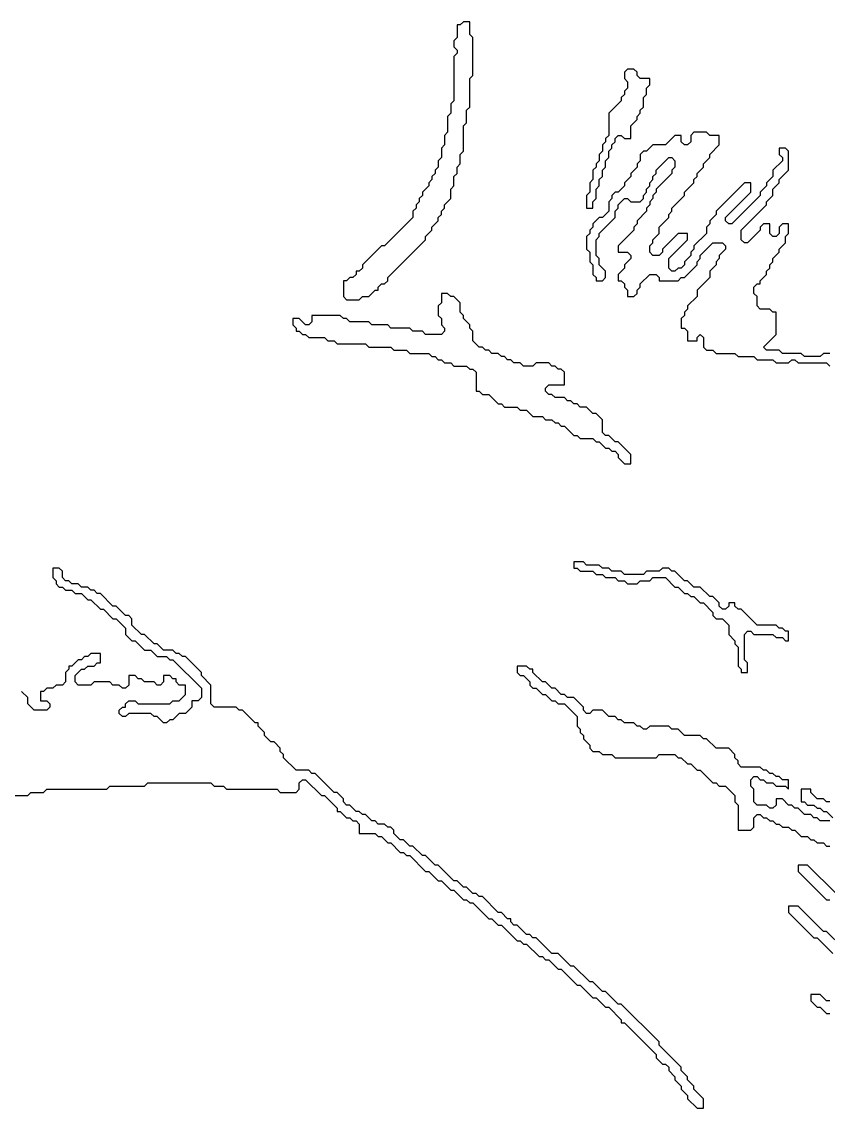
# Model space of a CAD drawing. Header units: metres. Extents: x 0 to 100, y 0 to 128.
# Drawn here: x 60.68 to 67.06, y 83.4 to 92 of the extents above; entities that cross this region are included whole.
import ezdxf

# ---------------------------------------------------------------- set-up
doc = ezdxf.new("R2010")
doc.units = ezdxf.units.M

msp = doc.modelspace()

# ---------------------------------------------------------------- linework, layer by layer
for points in [[(64.175, 92), (64.15, 91.975), (64.125, 91.975), (64.125, 91.875), (64.1, 91.85), (64.1, 91.8), (64.125, 91.775), (64.125, 91.75), (64.1, 91.725), (64.1, 91.375), (64.075, 91.35), (64.075, 91.275), (64.05, 91.25), (64.05, 91.125), (64.025, 91.1), (64.025, 91.025), (64, 91), (64, 90.925), (63.975, 90.9), (63.975, 90.85), (63.95, 90.825), (63.95, 90.8), (63.925, 90.775), (63.925, 90.75), (63.9, 90.725), (63.9, 90.7), (63.85, 90.65), (63.85, 90.625), (63.825, 90.6), (63.825, 90.575), (63.8, 90.55), (63.8, 90.525), (63.775, 90.5), (63.775, 90.45), (63.55, 90.225), (63.525, 90.225), (63.375, 90.075), (63.375, 90.05), (63.35, 90.025), (63.325, 90.025), (63.325, 90), (63.3, 89.975), (63.275, 89.975), (63.25, 89.95), (63.225, 89.95), (63.225, 89.825), (63.25, 89.8), (63.35, 89.8), (63.375, 89.825), (63.425, 89.825), (63.475, 89.875), (63.5, 89.875), (63.5, 89.9), (63.525, 89.925), (63.55, 89.925), (63.575, 89.95), (63.575, 89.975), (63.875, 90.275), (63.875, 90.3), (63.925, 90.35), (63.925, 90.375), (63.975, 90.425), (63.975, 90.45), (64, 90.475), (64, 90.5), (64.025, 90.525), (64.025, 90.55), (64.075, 90.6), (64.075, 90.675), (64.1, 90.7), (64.1, 90.775), (64.125, 90.8), (64.125, 90.85), (64.15, 90.875), (64.15, 90.95), (64.175, 90.975), (64.175, 91.175), (64.2, 91.2), (64.2, 91.3), (64.225, 91.325), (64.225, 91.55), (64.25, 91.575), (64.25, 91.875), (64.225, 91.9), (64.225, 92)], [(65.475, 91.625), (65.45, 91.6), (65.45, 91.55), (65.475, 91.525), (65.475, 91.475), (65.45, 91.45), (65.45, 91.425), (65.425, 91.4), (65.425, 91.375), (65.325, 91.275), (65.325, 91.1), (65.3, 91.075), (65.3, 91.05), (65.275, 91.025), (65.275, 90.975), (65.25, 90.95), (65.25, 90.9), (65.225, 90.875), (65.225, 90.85), (65.2, 90.825), (65.2, 90.75), (65.175, 90.725), (65.175, 90.65), (65.15, 90.625), (65.15, 90.525), (65.2, 90.525), (65.2, 90.575), (65.225, 90.6), (65.225, 90.675), (65.25, 90.7), (65.25, 90.75), (65.275, 90.775), (65.275, 90.825), (65.3, 90.85), (65.3, 90.9), (65.325, 90.925), (65.325, 90.975), (65.35, 91), (65.35, 91.025), (65.375, 91.05), (65.375, 91.075), (65.4, 91.1), (65.425, 91.1), (65.45, 91.075), (65.5, 91.075), (65.5, 91.175), (65.55, 91.225), (65.55, 91.25), (65.575, 91.275), (65.575, 91.3), (65.6, 91.325), (65.6, 91.4), (65.625, 91.425), (65.625, 91.475), (65.65, 91.5), (65.65, 91.55), (65.575, 91.55), (65.55, 91.575), (65.55, 91.6), (65.525, 91.625)], [(64, 89.85), (64, 89.775), (63.975, 89.75), (63.975, 89.675), (64, 89.65), (64, 89.6), (64.025, 89.575), (64.025, 89.55), (64, 89.525), (63.875, 89.525), (63.85, 89.55), (63.775, 89.55), (63.75, 89.575), (63.6, 89.575), (63.575, 89.6), (63.45, 89.6), (63.425, 89.625), (63.275, 89.625), (63.25, 89.65), (63.225, 89.65), (63.2, 89.675), (62.975, 89.675), (62.975, 89.625), (62.95, 89.6), (62.925, 89.6), (62.875, 89.65), (62.825, 89.65), (62.825, 89.6), (62.85, 89.575), (62.85, 89.55), (62.875, 89.55), (62.9, 89.525), (62.925, 89.525), (62.95, 89.5), (63.075, 89.5), (63.1, 89.475), (63.15, 89.475), (63.175, 89.45), (63.4, 89.45), (63.425, 89.425), (63.6, 89.425), (63.625, 89.4), (63.725, 89.4), (63.75, 89.375), (63.9, 89.375), (63.925, 89.35), (63.95, 89.35), (63.975, 89.325), (64, 89.325), (64.025, 89.3), (64.075, 89.3), (64.1, 89.275), (64.2, 89.275), (64.225, 89.25), (64.25, 89.25), (64.275, 89.225), (64.275, 89.075), (64.3, 89.075), (64.325, 89.05), (64.375, 89.05), (64.45, 88.975), (64.475, 88.975), (64.5, 88.95), (64.6, 88.95), (64.625, 88.925), (64.675, 88.925), (64.725, 88.875), (64.8, 88.875), (64.825, 88.85), (64.875, 88.85), (64.9, 88.825), (64.925, 88.825), (64.95, 88.8), (64.975, 88.8), (65.05, 88.725), (65.075, 88.725), (65.1, 88.7), (65.2, 88.7), (65.225, 88.675), (65.25, 88.675), (65.3, 88.625), (65.325, 88.625), (65.35, 88.6), (65.375, 88.6), (65.4, 88.575), (65.4, 88.55), (65.45, 88.5), (65.5, 88.5), (65.5, 88.575), (65.4, 88.675), (65.375, 88.675), (65.325, 88.725), (65.3, 88.725), (65.275, 88.75), (65.275, 88.85), (65.225, 88.9), (65.2, 88.9), (65.15, 88.95), (65.1, 88.95), (65.075, 88.975), (65.05, 88.975), (65.025, 89), (65, 89), (64.975, 89.025), (64.9, 89.025), (64.875, 89.05), (64.85, 89.05), (64.825, 89.075), (64.825, 89.1), (64.85, 89.125), (64.975, 89.125), (64.975, 89.225), (64.95, 89.25), (64.925, 89.25), (64.9, 89.275), (64.875, 89.275), (64.85, 89.3), (64.75, 89.3), (64.725, 89.275), (64.65, 89.275), (64.625, 89.3), (64.575, 89.3), (64.55, 89.325), (64.525, 89.325), (64.5, 89.35), (64.475, 89.35), (64.45, 89.375), (64.4, 89.375), (64.375, 89.4), (64.35, 89.4), (64.325, 89.425), (64.3, 89.425), (64.25, 89.475), (64.25, 89.55), (64.225, 89.575), (64.225, 89.6), (64.175, 89.65), (64.175, 89.675), (64.15, 89.7), (64.15, 89.775), (64.1, 89.825), (64.075, 89.825), (64.05, 89.85)], [(65.05, 87.725), (65.05, 87.675), (65.075, 87.675), (65.1, 87.65), (65.2, 87.65), (65.225, 87.625), (65.275, 87.625), (65.3, 87.6), (65.375, 87.6), (65.4, 87.575), (65.45, 87.575), (65.475, 87.55), (65.55, 87.55), (65.575, 87.575), (65.65, 87.575), (65.675, 87.6), (65.775, 87.6), (65.85, 87.525), (65.875, 87.525), (65.925, 87.475), (65.95, 87.475), (65.975, 87.45), (66, 87.45), (66.05, 87.4), (66.075, 87.4), (66.15, 87.325), (66.15, 87.3), (66.175, 87.275), (66.225, 87.275), (66.275, 87.225), (66.275, 87.15), (66.325, 87.1), (66.325, 87.075), (66.35, 87.05), (66.35, 86.9), (66.375, 86.875), (66.375, 86.85), (66.425, 86.85), (66.425, 86.925), (66.4, 86.95), (66.4, 87.15), (66.425, 87.175), (66.45, 87.175), (66.475, 87.15), (66.625, 87.15), (66.65, 87.125), (66.7, 87.125), (66.725, 87.1), (66.75, 87.1), (66.75, 87.175), (66.725, 87.175), (66.7, 87.2), (66.675, 87.2), (66.65, 87.225), (66.5, 87.225), (66.375, 87.35), (66.35, 87.35), (66.325, 87.375), (66.325, 87.4), (66.275, 87.4), (66.275, 87.375), (66.25, 87.35), (66.225, 87.35), (66.2, 87.375), (66.2, 87.4), (66.15, 87.45), (66.125, 87.45), (66.05, 87.525), (66, 87.525), (65.95, 87.575), (65.925, 87.575), (65.85, 87.65), (65.825, 87.65), (65.8, 87.675), (65.75, 87.675), (65.725, 87.65), (65.625, 87.65), (65.6, 87.625), (65.45, 87.625), (65.425, 87.65), (65.35, 87.65), (65.325, 87.675), (65.275, 87.675), (65.25, 87.7), (65.15, 87.7), (65.125, 87.725)]]:
    msp.add_lwpolyline(points, close=True)
for points in [[(67.075, 89.375), (67.025, 89.375), (67, 89.35), (66.875, 89.35), (66.85, 89.375), (66.7, 89.375), (66.675, 89.4), (66.575, 89.4), (66.55, 89.425), (66.65, 89.525), (66.65, 89.7), (66.625, 89.7), (66.6, 89.725), (66.525, 89.725), (66.5, 89.75), (66.5, 89.825), (66.475, 89.85), (66.475, 89.9), (66.5, 89.925), (66.525, 89.925), (66.525, 89.95), (66.575, 90), (66.575, 90.025), (66.6, 90.05), (66.6, 90.075), (66.625, 90.1), (66.625, 90.125), (66.675, 90.175), (66.675, 90.2), (66.725, 90.25), (66.725, 90.3), (66.75, 90.325), (66.75, 90.4), (66.7, 90.4), (66.675, 90.375), (66.675, 90.325), (66.65, 90.3), (66.625, 90.3), (66.6, 90.325), (66.6, 90.4), (66.55, 90.4), (66.525, 90.375), (66.525, 90.35), (66.425, 90.25), (66.4, 90.25), (66.375, 90.275), (66.375, 90.35), (66.575, 90.55), (66.575, 90.575), (66.625, 90.625), (66.625, 90.675), (66.675, 90.725), (66.675, 90.75), (66.75, 90.825), (66.75, 90.975), (66.725, 91), (66.675, 91), (66.675, 90.95), (66.7, 90.925), (66.7, 90.9), (66.625, 90.825), (66.625, 90.775), (66.575, 90.725), (66.575, 90.7), (66.525, 90.65), (66.525, 90.625), (66.3, 90.4), (66.275, 90.4), (66.25, 90.425), (66.25, 90.45), (66.45, 90.65), (66.45, 90.725), (66.4, 90.725), (66.175, 90.5), (66.175, 90.475), (66.125, 90.425), (66.125, 90.4), (66.1, 90.375), (66.1, 90.325), (66, 90.225), (66, 90.2), (65.975, 90.175), (65.975, 90.15), (65.925, 90.1), (65.925, 90.075), (65.9, 90.05), (65.875, 90.05), (65.85, 90.025), (65.825, 90.025), (65.8, 90.05), (65.8, 90.125), (65.95, 90.275), (65.95, 90.325), (65.875, 90.325), (65.75, 90.2), (65.75, 90.175), (65.725, 90.15), (65.675, 90.15), (65.65, 90.175), (65.65, 90.225), (65.675, 90.25), (65.675, 90.275), (65.725, 90.325), (65.725, 90.375), (65.8, 90.45), (65.8, 90.475), (65.825, 90.5), (65.825, 90.525), (65.925, 90.625), (65.925, 90.65), (66, 90.725), (66, 90.75), (66.025, 90.775), (66.025, 90.8), (66.075, 90.85), (66.075, 90.875), (66.125, 90.925), (66.125, 90.95), (66.2, 91.025), (66.2, 91.1), (66.125, 91.1), (66.1, 91.125), (66, 91.125), (65.975, 91.1), (65.975, 91.05), (65.95, 91.025), (65.925, 91.025), (65.9, 91.05), (65.9, 91.1), (65.85, 91.1), (65.775, 91.025), (65.675, 91.025), (65.625, 90.975), (65.6, 90.975), (65.575, 90.95), (65.575, 90.9), (65.55, 90.875), (65.55, 90.85), (65.5, 90.8), (65.5, 90.775), (65.45, 90.725), (65.45, 90.7), (65.4, 90.65), (65.375, 90.65), (65.35, 90.625), (65.35, 90.6), (65.325, 90.575), (65.325, 90.5), (65.275, 90.45), (65.25, 90.45), (65.2, 90.4), (65.2, 90.375), (65.175, 90.35), (65.175, 90.325), (65.15, 90.3), (65.15, 90.2), (65.175, 90.175), (65.175, 90.1), (65.2, 90.075), (65.2, 90), (65.225, 89.975), (65.225, 89.95), (65.275, 89.95), (65.3, 89.975), (65.3, 90.025), (65.25, 90.075), (65.25, 90.125), (65.225, 90.15), (65.225, 90.275), (65.25, 90.3), (65.25, 90.325), (65.375, 90.45), (65.375, 90.5), (65.4, 90.525), (65.4, 90.55), (65.45, 90.6), (65.475, 90.6), (65.5, 90.575), (65.575, 90.575), (65.6, 90.6), (65.6, 90.625), (65.625, 90.65), (65.625, 90.675), (65.65, 90.7), (65.65, 90.725), (65.675, 90.75), (65.675, 90.775), (65.7, 90.8), (65.7, 90.825), (65.8, 90.925), (65.825, 90.925), (65.85, 90.9), (65.85, 90.85), (65.825, 90.825), (65.825, 90.8), (65.7, 90.675), (65.7, 90.65), (65.675, 90.625), (65.675, 90.6), (65.65, 90.575), (65.65, 90.55), (65.625, 90.525), (65.625, 90.5), (65.55, 90.425), (65.55, 90.4), (65.525, 90.375), (65.525, 90.35), (65.4, 90.225), (65.4, 90.175), (65.475, 90.175), (65.5, 90.15), (65.5, 90.125), (65.45, 90.075), (65.45, 90.05), (65.4, 90), (65.4, 89.95), (65.425, 89.95), (65.45, 89.925), (65.45, 89.9), (65.475, 89.875), (65.475, 89.825), (65.525, 89.825), (65.55, 89.85), (65.55, 89.875), (65.575, 89.9), (65.575, 89.925), (65.65, 90), (65.7, 90), (65.725, 89.975), (65.725, 89.95), (65.875, 89.95), (65.9, 89.975), (65.925, 89.975), (66.025, 90.075), (66.025, 90.1), (66.05, 90.125), (66.05, 90.15), (66.15, 90.25), (66.225, 90.25), (66.25, 90.225), (66.25, 90.2), (66.2, 90.15), (66.2, 90.125), (66.175, 90.1), (66.175, 90.075), (66.125, 90.025), (66.125, 89.975), (66.025, 89.875), (66.025, 89.825), (65.95, 89.75), (65.95, 89.725), (65.925, 89.7), (65.925, 89.675), (65.9, 89.65), (65.9, 89.575), (65.925, 89.575), (65.95, 89.55), (65.95, 89.475), (66.025, 89.475), (66.025, 89.5), (66.05, 89.525), (66.075, 89.5), (66.075, 89.425), (66.1, 89.4), (66.15, 89.4), (66.175, 89.375), (66.325, 89.375), (66.35, 89.35), (66.475, 89.35), (66.5, 89.325), (66.625, 89.325), (66.65, 89.3), (66.75, 89.3), (66.775, 89.325), (66.8, 89.325), (66.825, 89.3), (67.05, 89.3), (67.075, 89.275)], [(60.525, 85.875), (60.725, 85.875), (60.75, 85.9), (60.85, 85.9), (60.875, 85.925), (61.35, 85.925), (61.375, 85.95), (61.65, 85.95), (61.675, 85.975), (62.175, 85.975), (62.2, 85.95), (62.275, 85.95), (62.3, 85.925), (62.7, 85.925), (62.725, 85.9), (62.85, 85.9), (62.875, 85.925), (62.875, 85.975), (62.9, 86), (62.925, 86), (63.05, 85.875), (63.075, 85.875), (63.175, 85.775), (63.175, 85.75), (63.2, 85.75), (63.25, 85.7), (63.275, 85.7), (63.3, 85.675), (63.325, 85.675), (63.35, 85.65), (63.35, 85.575), (63.475, 85.575), (63.5, 85.55), (63.525, 85.55), (63.575, 85.5), (63.6, 85.5), (63.675, 85.425), (63.7, 85.425), (63.725, 85.4), (63.75, 85.4), (63.875, 85.275), (63.9, 85.275), (63.975, 85.2), (64, 85.2), (64.075, 85.125), (64.1, 85.125), (64.175, 85.05), (64.2, 85.05), (64.225, 85.025), (64.25, 85.025), (64.375, 84.9), (64.4, 84.9), (64.45, 84.85), (64.475, 84.85), (64.6, 84.725), (64.625, 84.725), (64.65, 84.7), (64.675, 84.7), (64.775, 84.6), (64.8, 84.6), (64.825, 84.575), (64.85, 84.575), (64.925, 84.5), (64.95, 84.5), (65.075, 84.375), (65.1, 84.375), (65.2, 84.275), (65.225, 84.275), (65.3, 84.2), (65.325, 84.2), (65.425, 84.1), (65.425, 84.075), (65.45, 84.075), (65.7, 83.825), (65.7, 83.8), (65.75, 83.75), (65.775, 83.75), (65.8, 83.725), (65.8, 83.7), (65.85, 83.65), (65.85, 83.625), (65.9, 83.575), (65.9, 83.55), (65.95, 83.5), (65.95, 83.475), (66.025, 83.4), (66.075, 83.4), (66.075, 83.475), (66, 83.55), (66, 83.575), (65.95, 83.625), (65.95, 83.65), (65.9, 83.7), (65.9, 83.725), (65.725, 83.9), (65.725, 83.925), (65.425, 84.225), (65.4, 84.225), (65.3, 84.325), (65.275, 84.325), (65.2, 84.4), (65.175, 84.4), (65.05, 84.525), (65.025, 84.525), (64.925, 84.625), (64.875, 84.625), (64.75, 84.75), (64.725, 84.75), (64.7, 84.775), (64.675, 84.775), (64.6, 84.85), (64.575, 84.85), (64.55, 84.875), (64.55, 84.9), (64.525, 84.9), (64.475, 84.95), (64.45, 84.95), (64.325, 85.075), (64.3, 85.075), (64.275, 85.1), (64.25, 85.1), (64.2, 85.15), (64.175, 85.15), (64.125, 85.2), (64.1, 85.2), (63.975, 85.325), (63.95, 85.325), (63.875, 85.4), (63.85, 85.4), (63.775, 85.475), (63.75, 85.475), (63.7, 85.525), (63.675, 85.525), (63.625, 85.575), (63.625, 85.6), (63.6, 85.625), (63.575, 85.625), (63.55, 85.65), (63.5, 85.65), (63.475, 85.675), (63.45, 85.675), (63.4, 85.725), (63.375, 85.725), (63.35, 85.75), (63.325, 85.75), (63.275, 85.8), (63.25, 85.8), (63.225, 85.825), (63.225, 85.85), (63.175, 85.9), (63.15, 85.9), (63, 86.05), (62.975, 86.05), (62.95, 86.075), (62.85, 86.075), (62.75, 86.175), (62.75, 86.2), (62.725, 86.225), (62.725, 86.25), (62.675, 86.3), (62.65, 86.3), (62.6, 86.35), (62.6, 86.375), (62.55, 86.425), (62.55, 86.45), (62.525, 86.45), (62.425, 86.55), (62.4, 86.55), (62.375, 86.575), (62.2, 86.575), (62.175, 86.6), (62.175, 86.75), (62.1, 86.825), (62.1, 86.85), (61.975, 86.975), (61.95, 86.975), (61.925, 87), (61.9, 87), (61.875, 87.025), (61.8, 87.025), (61.75, 87.075), (61.725, 87.075), (61.65, 87.15), (61.625, 87.15), (61.55, 87.225), (61.55, 87.275), (61.525, 87.3), (61.5, 87.3), (61.425, 87.375), (61.4, 87.375), (61.3, 87.475), (61.275, 87.475), (61.25, 87.5), (61.225, 87.5), (61.2, 87.525), (61.15, 87.525), (61.125, 87.55), (61.075, 87.55), (61.05, 87.575), (61.025, 87.575), (61, 87.6), (61, 87.65), (60.975, 87.675), (60.925, 87.675), (60.925, 87.6), (60.95, 87.575), (60.95, 87.55), (60.975, 87.525), (61, 87.525), (61.025, 87.5), (61.075, 87.5), (61.1, 87.475), (61.15, 87.475), (61.2, 87.425), (61.225, 87.425), (61.3, 87.35), (61.325, 87.35), (61.4, 87.275), (61.425, 87.275), (61.5, 87.2), (61.5, 87.15), (61.55, 87.1), (61.575, 87.1), (61.65, 87.025), (61.7, 87.025), (61.75, 86.975), (61.825, 86.975), (61.85, 86.95), (61.875, 86.95), (62.1, 86.725), (62.1, 86.65), (62.075, 86.625), (62.025, 86.625), (62.025, 86.575), (61.975, 86.525), (61.925, 86.525), (61.875, 86.475), (61.85, 86.475), (61.825, 86.45), (61.8, 86.45), (61.75, 86.5), (61.725, 86.5), (61.7, 86.525), (61.525, 86.525), (61.5, 86.5), (61.475, 86.5), (61.45, 86.525), (61.45, 86.55), (61.475, 86.575), (61.5, 86.575), (61.5, 86.6), (61.525, 86.625), (61.575, 86.625), (61.6, 86.6), (61.85, 86.6), (61.875, 86.625), (61.925, 86.625), (61.975, 86.675), (61.975, 86.75), (61.925, 86.75), (61.9, 86.775), (61.9, 86.8), (61.875, 86.8), (61.85, 86.825), (61.8, 86.825), (61.8, 86.775), (61.775, 86.75), (61.75, 86.75), (61.725, 86.775), (61.65, 86.775), (61.625, 86.8), (61.6, 86.8), (61.575, 86.825), (61.525, 86.825), (61.525, 86.75), (61.5, 86.725), (61.475, 86.725), (61.45, 86.75), (61.4, 86.75), (61.375, 86.775), (61.25, 86.775), (61.225, 86.75), (61.125, 86.75), (61.1, 86.775), (61.1, 86.825), (61.15, 86.875), (61.175, 86.875), (61.2, 86.9), (61.25, 86.9), (61.275, 86.925), (61.3, 86.925), (61.3, 87), (61.225, 87), (61.2, 86.975), (61.175, 86.975), (61.15, 86.95), (61.125, 86.95), (61.075, 86.9), (61.05, 86.9), (61.05, 86.875), (61.025, 86.85), (61.025, 86.775), (61, 86.75), (60.95, 86.75), (60.925, 86.725), (60.875, 86.725), (60.85, 86.7), (60.825, 86.7), (60.825, 86.625), (60.875, 86.625), (60.9, 86.6), (60.9, 86.575), (60.875, 86.55), (60.775, 86.55), (60.725, 86.6), (60.725, 86.65), (60.675, 86.7)], [(67.075, 85.675), (67, 85.675), (66.975, 85.7), (66.95, 85.7), (66.925, 85.725), (66.875, 85.725), (66.825, 85.775), (66.8, 85.775), (66.775, 85.8), (66.75, 85.8), (66.7, 85.85), (66.65, 85.85), (66.65, 85.8), (66.625, 85.775), (66.6, 85.775), (66.575, 85.8), (66.5, 85.8), (66.475, 85.825), (66.475, 85.925), (66.45, 85.95), (66.45, 86), (66.475, 86.025), (66.5, 86.025), (66.525, 86), (66.55, 86), (66.575, 85.975), (66.625, 85.975), (66.65, 85.95), (66.725, 85.95), (66.75, 85.925), (66.75, 86), (66.7, 86), (66.675, 86.025), (66.65, 86.025), (66.625, 86.05), (66.6, 86.05), (66.575, 86.075), (66.55, 86.075), (66.525, 86.1), (66.375, 86.1), (66.35, 86.125), (66.35, 86.15), (66.325, 86.175), (66.325, 86.2), (66.275, 86.25), (66.175, 86.25), (66.1, 86.325), (66.075, 86.325), (66.05, 86.35), (65.925, 86.35), (65.875, 86.4), (65.825, 86.4), (65.8, 86.425), (65.65, 86.425), (65.625, 86.4), (65.6, 86.4), (65.575, 86.425), (65.55, 86.425), (65.525, 86.45), (65.45, 86.45), (65.425, 86.475), (65.4, 86.475), (65.375, 86.5), (65.325, 86.5), (65.275, 86.55), (65.2, 86.55), (65.175, 86.525), (65.15, 86.525), (65.125, 86.55), (65.125, 86.575), (65.05, 86.65), (65, 86.65), (64.975, 86.675), (64.95, 86.675), (64.9, 86.725), (64.875, 86.725), (64.825, 86.775), (64.8, 86.775), (64.725, 86.85), (64.725, 86.875), (64.7, 86.875), (64.675, 86.9), (64.6, 86.9), (64.6, 86.85), (64.625, 86.825), (64.65, 86.825), (64.7, 86.775), (64.7, 86.75), (64.725, 86.725), (64.75, 86.725), (64.8, 86.675), (64.825, 86.675), (64.875, 86.625), (64.9, 86.625), (64.925, 86.6), (64.975, 86.6), (65.075, 86.5), (65.075, 86.425), (65.1, 86.4), (65.1, 86.375), (65.125, 86.35), (65.125, 86.325), (65.175, 86.275), (65.175, 86.25), (65.2, 86.225), (65.25, 86.225), (65.275, 86.2), (65.35, 86.2), (65.375, 86.175), (65.7, 86.175), (65.725, 86.2), (65.85, 86.2), (65.875, 86.175), (65.9, 86.175), (65.95, 86.125), (65.975, 86.125), (66.025, 86.075), (66.05, 86.075), (66.15, 85.975), (66.175, 85.975), (66.2, 85.95), (66.25, 85.95), (66.325, 85.875), (66.325, 85.825), (66.35, 85.8), (66.35, 85.6), (66.45, 85.6), (66.475, 85.625), (66.475, 85.7), (66.5, 85.725), (66.525, 85.725), (66.55, 85.7), (66.575, 85.7), (66.6, 85.675), (66.625, 85.675), (66.65, 85.65), (66.675, 85.65), (66.7, 85.625), (66.75, 85.625), (66.775, 85.6), (66.8, 85.6), (66.85, 85.55), (66.9, 85.55), (66.925, 85.525), (66.95, 85.525), (66.975, 85.5), (67.025, 85.5), (67.05, 85.475), (67.075, 85.475)], [(67.075, 85.825), (67.05, 85.825), (67.025, 85.85), (66.975, 85.85), (66.925, 85.9), (66.925, 85.925), (66.85, 85.925), (66.85, 85.825), (66.875, 85.825), (66.9, 85.8), (66.95, 85.8), (66.975, 85.775), (67, 85.775), (67.025, 85.75), (67.05, 85.75), (67.1, 85.7)], [(67.125, 85.1), (66.9, 85.325), (66.825, 85.325), (66.825, 85.275), (67.05, 85.05), (67.075, 85.05)], [(67.175, 84.675), (67.05, 84.8), (67.025, 84.8), (66.825, 85), (66.75, 85), (66.75, 84.95), (66.95, 84.75), (66.975, 84.75), (67.1, 84.625)], [(67.075, 84.25), (67.05, 84.25), (67, 84.3), (66.925, 84.3), (66.925, 84.25), (66.975, 84.2), (67, 84.2), (67.05, 84.15), (67.075, 84.15)]]:
    msp.add_lwpolyline(points)

doc.saveas('drawing.dxf')
